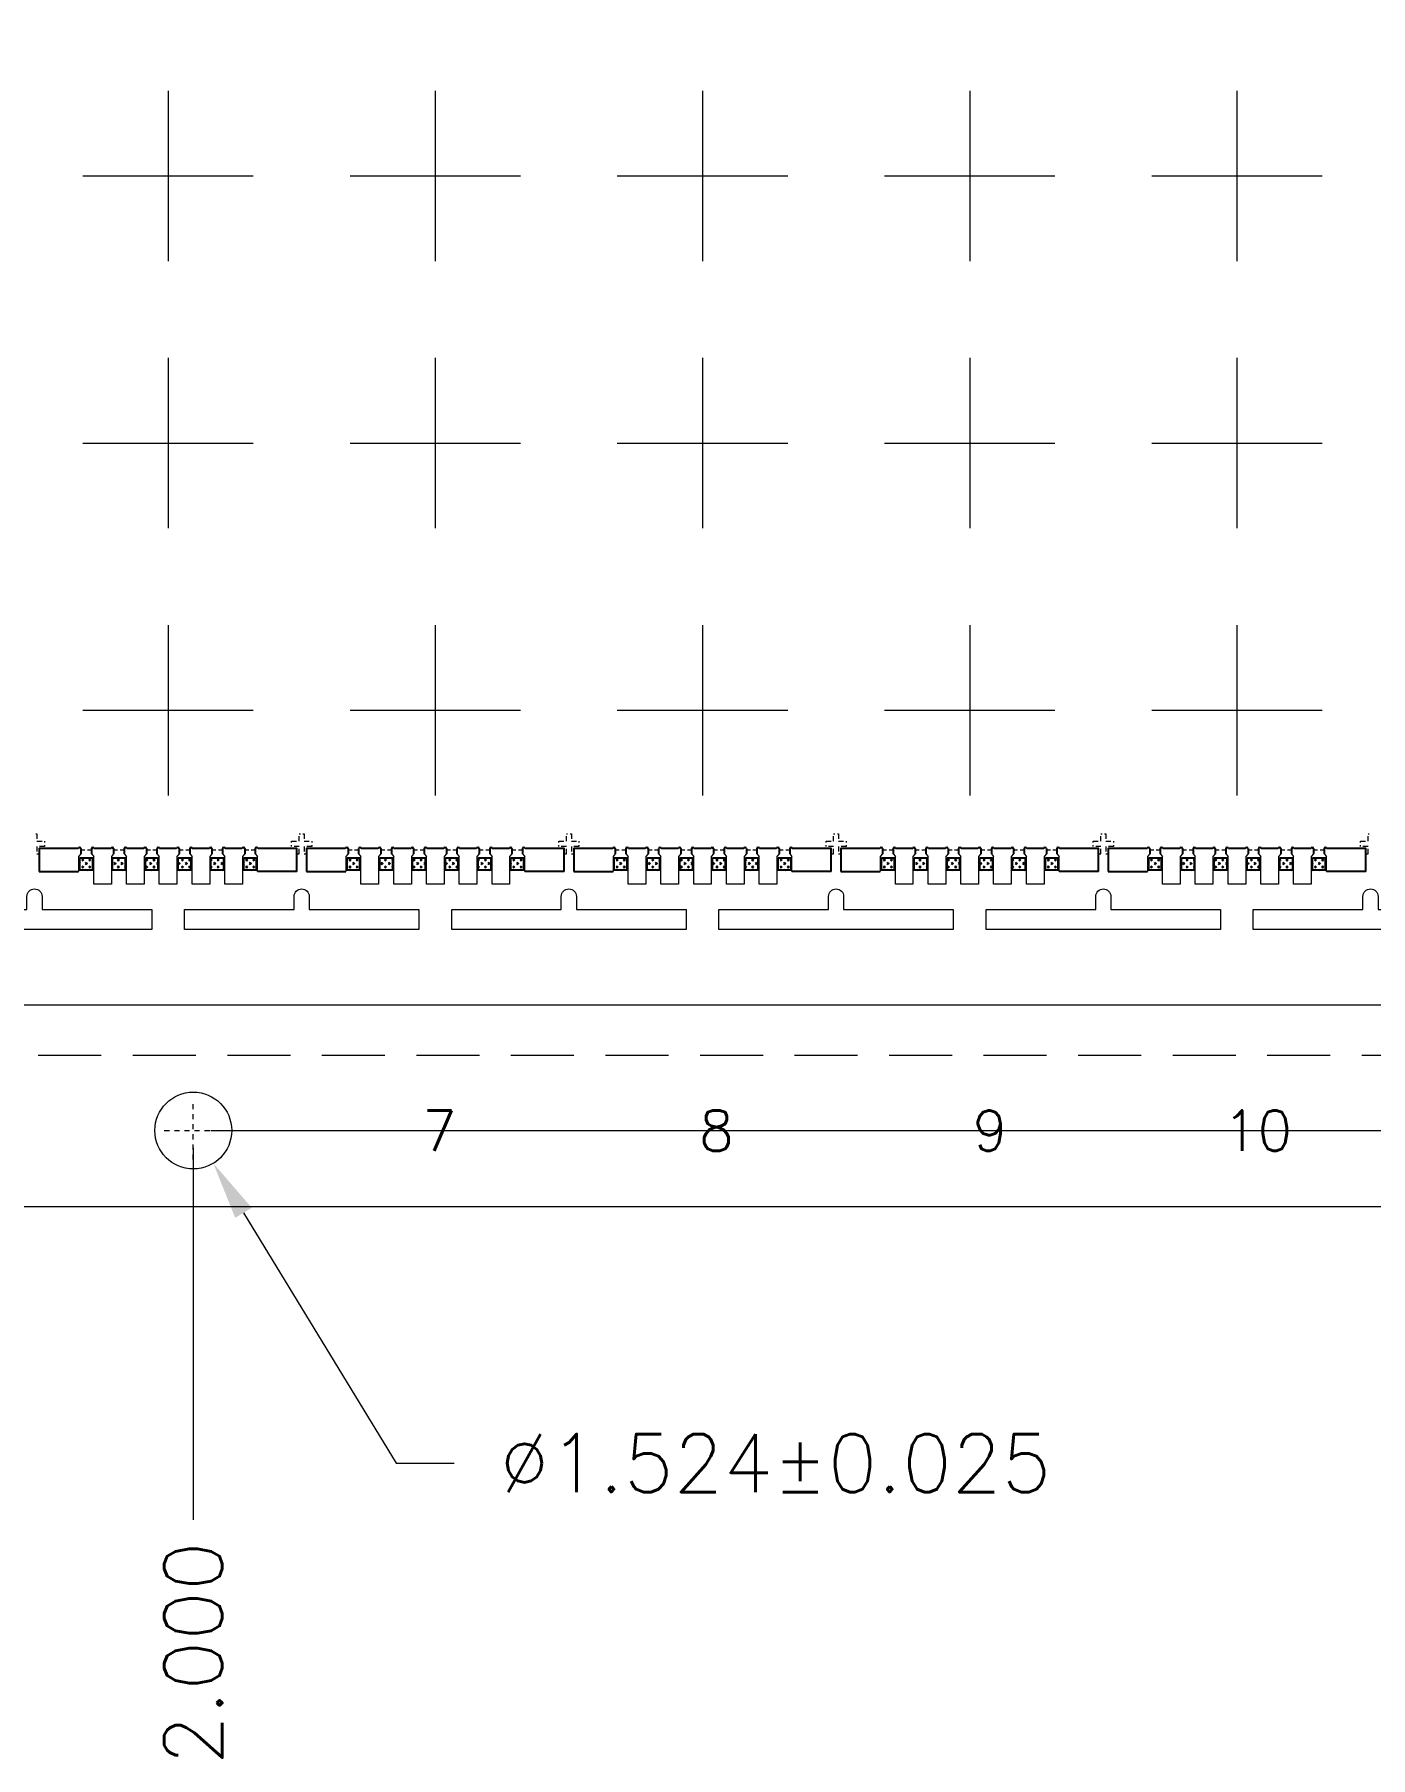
# Model space of a CAD drawing. Extents: x 2576 to 2702, y -218 to -63.
# Drawn here: x 2634.83 to 2661.33, y -163.28 to -129.09 of the extents above; entities that cross this region are included whole.
import ezdxf

# ---------------------------------------------------------------- set-up
doc = ezdxf.new("R2010")
doc.units = 0
doc.header["$LTSCALE"] = 5
doc.header["$MEASUREMENT"] = 0
for name, pattern in [('CENTER', [2, 1.25, -0.25, 0.25, -0.25]), ('HIDDEN', [0.375, 0.25, -0.125]), ('HIDDEN2', [4.7625, 3.175, -1.5875])]:
    doc.linetypes.add(name, pattern=pattern)
doc.layers.get('0').update_dxf_attribs({"linetype": 'CONTINUOUS'})
for name, color, linetype in [('1', 7, 'CONTINUOUS'), ('1D', 4, 'CONTINUOUS'), ('DIM', 4, 'CONTINUOUS'), ('PLATING', 3, 'CONTINUOUS'), ('中心线', 1, 'CENTER')]:
    doc.layers.add(name, color=color, linetype=linetype)
doc.styles.add('SIMPLEX', font='SIMPLEX')
doc.styles.get("Standard").update_dxf_attribs({"font": 'romans.shx', "bigfont": 'bigfont.shx'})

msp = doc.modelspace()

# ---------------------------------------------------------------- hatches: boundary and pattern name
at = {"layer": 'PLATING', "lineweight": -3}
h = msp.add_hatch(dxfattribs=at)
h.set_pattern_fill('CROSS', color=3, scale=0.1)
h.set_pattern_definition([(45, (145.12963, -97.89904), (-0.070710678, 0.070710678), [0.05, -0.05]), (135, (145.16498, -97.89904), (-0.070710678, -0.070710678), [0.05, -0.05])])
h.paths.add_polyline_path([(2637.029, -145.6745), (2637.029, -145.4245), (2637.279, -145.4245), (2637.279, -145.6745)])
h.paths.add_polyline_path([(2636.379, -145.6745), (2636.379, -145.4245), (2636.629, -145.4245), (2636.629, -145.6745)])
h.paths.add_polyline_path([(2638.329, -145.6745), (2638.329, -145.4245), (2638.579, -145.4245), (2638.579, -145.6745)])
h.paths.add_polyline_path([(2635.729, -145.6745), (2635.729, -145.4245), (2635.979, -145.4245), (2635.979, -145.6745)])
h.paths.add_polyline_path([(2638.979, -145.6745), (2638.979, -145.4245), (2639.229, -145.4245), (2639.229, -145.6745)])
h.paths.add_polyline_path([(2637.679, -145.6745), (2637.679, -145.4245), (2637.929, -145.4245), (2637.929, -145.6745)])
h = msp.add_hatch(dxfattribs=at)
h.set_pattern_fill('CROSS', color=3, scale=0.1)
h.set_pattern_definition([(45, (150.42963, -97.89904), (-0.070710678, 0.070710678), [0.05, -0.05]), (135, (150.46498, -97.89904), (-0.070710678, -0.070710678), [0.05, -0.05])])
h.paths.add_polyline_path([(2642.329, -145.6745), (2642.329, -145.4245), (2642.579, -145.4245), (2642.579, -145.6745)])
h.paths.add_polyline_path([(2641.679, -145.6745), (2641.679, -145.4245), (2641.929, -145.4245), (2641.929, -145.6745)])
h.paths.add_polyline_path([(2643.629, -145.6745), (2643.629, -145.4245), (2643.879, -145.4245), (2643.879, -145.6745)])
h.paths.add_polyline_path([(2641.029, -145.6745), (2641.029, -145.4245), (2641.279, -145.4245), (2641.279, -145.6745)])
h.paths.add_polyline_path([(2644.279, -145.6745), (2644.279, -145.4245), (2644.529, -145.4245), (2644.529, -145.6745)])
h.paths.add_polyline_path([(2642.979, -145.6745), (2642.979, -145.4245), (2643.229, -145.4245), (2643.229, -145.6745)])
h = msp.add_hatch(dxfattribs=at)
h.set_pattern_fill('CROSS', color=3, scale=0.1)
h.set_pattern_definition([(45, (155.72963, -97.89904), (-0.070710678, 0.070710678), [0.05, -0.05]), (135, (155.76498, -97.89904), (-0.070710678, -0.070710678), [0.05, -0.05])])
h.paths.add_polyline_path([(2647.629, -145.6745), (2647.629, -145.4245), (2647.879, -145.4245), (2647.879, -145.6745)])
h.paths.add_polyline_path([(2646.979, -145.6745), (2646.979, -145.4245), (2647.229, -145.4245), (2647.229, -145.6745)])
h.paths.add_polyline_path([(2648.929, -145.6745), (2648.929, -145.4245), (2649.179, -145.4245), (2649.179, -145.6745)])
h.paths.add_polyline_path([(2646.329, -145.6745), (2646.329, -145.4245), (2646.579, -145.4245), (2646.579, -145.6745)])
h.paths.add_polyline_path([(2649.579, -145.6745), (2649.579, -145.4245), (2649.829, -145.4245), (2649.829, -145.6745)])
h.paths.add_polyline_path([(2648.279, -145.6745), (2648.279, -145.4245), (2648.529, -145.4245), (2648.529, -145.6745)])
h = msp.add_hatch(dxfattribs=at)
h.set_pattern_fill('CROSS', color=3, scale=0.1)
h.set_pattern_definition([(45, (161.02963, -97.89904), (-0.070710678, 0.070710678), [0.05, -0.05]), (135, (161.06498, -97.89904), (-0.070710678, -0.070710678), [0.05, -0.05])])
h.paths.add_polyline_path([(2652.929, -145.6745), (2652.929, -145.4245), (2653.179, -145.4245), (2653.179, -145.6745)])
h.paths.add_polyline_path([(2652.279, -145.6745), (2652.279, -145.4245), (2652.529, -145.4245), (2652.529, -145.6745)])
h.paths.add_polyline_path([(2654.229, -145.6745), (2654.229, -145.4245), (2654.479, -145.4245), (2654.479, -145.6745)])
h.paths.add_polyline_path([(2651.629, -145.6745), (2651.629, -145.4245), (2651.879, -145.4245), (2651.879, -145.6745)])
h.paths.add_polyline_path([(2654.879, -145.6745), (2654.879, -145.4245), (2655.129, -145.4245), (2655.129, -145.6745)])
h.paths.add_polyline_path([(2653.579, -145.6745), (2653.579, -145.4245), (2653.829, -145.4245), (2653.829, -145.6745)])
h = msp.add_hatch(dxfattribs=at)
h.set_pattern_fill('CROSS', color=3, scale=0.1)
h.set_pattern_definition([(45, (166.32963, -97.89904), (-0.070710678, 0.070710678), [0.05, -0.05]), (135, (166.36498, -97.89904), (-0.070710678, -0.070710678), [0.05, -0.05])])
h.paths.add_polyline_path([(2658.229, -145.6745), (2658.229, -145.4245), (2658.479, -145.4245), (2658.479, -145.6745)])
h.paths.add_polyline_path([(2657.579, -145.6745), (2657.579, -145.4245), (2657.829, -145.4245), (2657.829, -145.6745)])
h.paths.add_polyline_path([(2659.529, -145.6745), (2659.529, -145.4245), (2659.779, -145.4245), (2659.779, -145.6745)])
h.paths.add_polyline_path([(2656.929, -145.6745), (2656.929, -145.4245), (2657.179, -145.4245), (2657.179, -145.6745)])
h.paths.add_polyline_path([(2660.179, -145.6745), (2660.179, -145.4245), (2660.429, -145.4245), (2660.429, -145.6745)])
h.paths.add_polyline_path([(2658.879, -145.6745), (2658.879, -145.4245), (2659.129, -145.4245), (2659.129, -145.6745)])

# ---------------------------------------------------------------- linework, layer by layer
for p, q in [((2635.749, -145.2445, -0.0325), (2635.749, -145.3495, -0.0325)), ((2635.959, -145.2445, -0.0325), (2635.959, -145.3495, -0.0325)), ((2636.399, -145.2445, -0.0325), (2636.399, -145.3495, -0.0325)), ((2636.609, -145.2445, -0.0325), (2636.609, -145.3495, -0.0325)), ((2637.049, -145.2445, -0.0325), (2637.049, -145.3495, -0.0325)), ((2637.259, -145.2445, -0.0325), (2637.259, -145.3495, -0.0325)), ((2637.699, -145.2445, -0.0325), (2637.699, -145.3495, -0.0325)), ((2637.909, -145.2445, -0.0325), (2637.909, -145.3495, -0.0325)), ((2638.349, -145.2445, -0.0325), (2638.349, -145.3495, -0.0325)), ((2638.559, -145.2445, -0.0325), (2638.559, -145.3495, -0.0325)), ((2638.999, -145.2445, -0.0325), (2638.999, -145.3495, -0.0325)), ((2639.209, -145.2445, -0.0325), (2639.209, -145.3495, -0.0325)), ((2641.049, -145.2445, -0.0325), (2641.049, -145.3495, -0.0325)), ((2641.259, -145.2445, -0.0325), (2641.259, -145.3495, -0.0325)), ((2641.699, -145.2445, -0.0325), (2641.699, -145.3495, -0.0325)), ((2641.909, -145.2445, -0.0325), (2641.909, -145.3495, -0.0325)), ((2642.349, -145.2445, -0.0325), (2642.349, -145.3495, -0.0325)), ((2642.559, -145.2445, -0.0325), (2642.559, -145.3495, -0.0325)), ((2642.999, -145.2445, -0.0325), (2642.999, -145.3495, -0.0325)), ((2643.209, -145.2445, -0.0325), (2643.209, -145.3495, -0.0325)), ((2643.649, -145.2445, -0.0325), (2643.649, -145.3495, -0.0325)), ((2643.859, -145.2445, -0.0325), (2643.859, -145.3495, -0.0325)), ((2644.299, -145.2445, -0.0325), (2644.299, -145.3495, -0.0325)), ((2644.509, -145.2445, -0.0325), (2644.509, -145.3495, -0.0325)), ((2646.349, -145.2445, -0.0325), (2646.349, -145.3495, -0.0325)), ((2646.559, -145.2445, -0.0325), (2646.559, -145.3495, -0.0325)), ((2646.999, -145.2445, -0.0325), (2646.999, -145.3495, -0.0325)), ((2647.209, -145.2445, -0.0325), (2647.209, -145.3495, -0.0325)), ((2647.649, -145.2445, -0.0325), (2647.649, -145.3495, -0.0325)), ((2647.859, -145.2445, -0.0325), (2647.859, -145.3495, -0.0325)), ((2648.299, -145.2445, -0.0325), (2648.299, -145.3495, -0.0325)), ((2648.509, -145.2445, -0.0325), (2648.509, -145.3495, -0.0325)), ((2648.949, -145.2445, -0.0325), (2648.949, -145.3495, -0.0325)), ((2649.159, -145.2445, -0.0325), (2649.159, -145.3495, -0.0325)), ((2649.599, -145.2445, -0.0325), (2649.599, -145.3495, -0.0325)), ((2649.809, -145.2445, -0.0325), (2649.809, -145.3495, -0.0325)), ((2651.649, -145.2445, -0.0325), (2651.649, -145.3495, -0.0325)), ((2651.859, -145.2445, -0.0325), (2651.859, -145.3495, -0.0325)), ((2652.299, -145.2445, -0.0325), (2652.299, -145.3495, -0.0325)), ((2652.509, -145.2445, -0.0325), (2652.509, -145.3495, -0.0325)), ((2652.949, -145.2445, -0.0325), (2652.949, -145.3495, -0.0325)), ((2653.159, -145.2445, -0.0325), (2653.159, -145.3495, -0.0325)), ((2653.599, -145.2445, -0.0325), (2653.599, -145.3495, -0.0325)), ((2653.809, -145.2445, -0.0325), (2653.809, -145.3495, -0.0325)), ((2654.249, -145.2445, -0.0325), (2654.249, -145.3495, -0.0325)), ((2654.459, -145.2445, -0.0325), (2654.459, -145.3495, -0.0325)), ((2654.899, -145.2445, -0.0325), (2654.899, -145.3495, -0.0325)), ((2655.109, -145.2445, -0.0325), (2655.109, -145.3495, -0.0325)), ((2656.949, -145.2445, -0.0325), (2656.949, -145.3495, -0.0325)), ((2657.159, -145.2445, -0.0325), (2657.159, -145.3495, -0.0325)), ((2657.599, -145.2445, -0.0325), (2657.599, -145.3495, -0.0325)), ((2657.809, -145.2445, -0.0325), (2657.809, -145.3495, -0.0325)), ((2658.249, -145.2445, -0.0325), (2658.249, -145.3495, -0.0325)), ((2658.459, -145.2445, -0.0325), (2658.459, -145.3495, -0.0325)), ((2658.899, -145.2445, -0.0325), (2658.899, -145.3495, -0.0325)), ((2659.109, -145.2445, -0.0325), (2659.109, -145.3495, -0.0325)), ((2659.549, -145.2445, -0.0325), (2659.549, -145.3495, -0.0325)), ((2659.759, -145.2445, -0.0325), (2659.759, -145.3495, -0.0325)), ((2660.199, -145.2445, -0.0325), (2660.199, -145.3495, -0.0325)), ((2660.409, -145.2445, -0.0325), (2660.409, -145.3495, -0.0325)), ((2634.924, -145.6995, -0.0325), (2635.704, -145.6995, -0.0325)), ((2640.034, -145.6995, -0.0325), (2639.254, -145.6995, -0.0325)), ((2640.224, -145.6995, -0.0325), (2641.004, -145.6995, -0.0325)), ((2645.334, -145.6995, -0.0325), (2644.554, -145.6995, -0.0325)), ((2645.524, -145.6995, -0.0325), (2646.304, -145.6995, -0.0325)), ((2650.634, -145.6995, -0.0325), (2649.854, -145.6995, -0.0325)), ((2650.824, -145.6995, -0.0325), (2651.604, -145.6995, -0.0325)), ((2655.934, -145.6995, -0.0325), (2655.154, -145.6995, -0.0325)), ((2656.124, -145.6995, -0.0325), (2656.904, -145.6995, -0.0325)), ((2661.234, -145.6995, -0.0325), (2660.454, -145.6995, -0.0325))]:
    msp.add_line(p, q)
at = {"lineweight": 0, "elevation": -0.0325}
msp.add_lwpolyline([(2677.229, -152.3495), (2601.729, -152.3495), (2600.729, -151.3495), (2600.729, -140.8495), (2601.329, -140.8495, 0.4142136), (2601.729, -140.4495), (2601.729, -121.2495, 0.4142136), (2601.329, -120.8495), (2600.729, -120.8495), (2600.729, -105.8495), (2601.329, -105.8495, 0.4142136), (2601.729, -105.4495), (2601.729, -86.2495, 0.4142136), (2601.329, -85.8495), (2600.729, -85.8495), (2600.729, -75.3495), (2601.729, -74.3495), (2677.229, -74.3495)], format="xyb", dxfattribs=at)
at = {"color": 1, "lineweight": 0, "elevation": -0.0325}
msp.add_lwpolyline([(2677.229, -148.3495), (2605.229, -148.3495), (2605.229, -78.3495), (2677.229, -78.3495)], dxfattribs=at)
at = {"elevation": -0.0325}
for points in [[(2635.699, -145.2445), (2634.924, -145.2445), (2634.924, -145.6995)], [(2636.349, -145.2445), (2636.009, -145.2445)], [(2636.999, -145.2445), (2636.659, -145.2445)], [(2637.649, -145.2445), (2637.309, -145.2445)], [(2638.299, -145.2445), (2637.959, -145.2445)], [(2638.949, -145.2445), (2638.609, -145.2445)], [(2640.034, -145.6995), (2640.034, -145.2445), (2639.259, -145.2445)], [(2640.999, -145.2445), (2640.224, -145.2445), (2640.224, -145.6995)], [(2641.649, -145.2445), (2641.309, -145.2445)], [(2642.299, -145.2445), (2641.959, -145.2445)], [(2642.949, -145.2445), (2642.609, -145.2445)], [(2643.599, -145.2445), (2643.259, -145.2445)], [(2644.249, -145.2445), (2643.909, -145.2445)], [(2645.334, -145.6995), (2645.334, -145.2445), (2644.559, -145.2445)], [(2646.299, -145.2445), (2645.524, -145.2445), (2645.524, -145.6995)], [(2646.949, -145.2445), (2646.609, -145.2445)], [(2647.599, -145.2445), (2647.259, -145.2445)], [(2648.249, -145.2445), (2647.909, -145.2445)], [(2648.899, -145.2445), (2648.559, -145.2445)], [(2649.549, -145.2445), (2649.209, -145.2445)], [(2650.634, -145.6995), (2650.634, -145.2445), (2649.859, -145.2445)], [(2651.599, -145.2445), (2650.824, -145.2445), (2650.824, -145.6995)], [(2652.249, -145.2445), (2651.909, -145.2445)], [(2652.899, -145.2445), (2652.559, -145.2445)], [(2653.549, -145.2445), (2653.209, -145.2445)], [(2654.199, -145.2445), (2653.859, -145.2445)], [(2654.849, -145.2445), (2654.509, -145.2445)], [(2655.934, -145.6995), (2655.934, -145.2445), (2655.159, -145.2445)], [(2656.899, -145.2445), (2656.124, -145.2445), (2656.124, -145.6995)], [(2657.549, -145.2445), (2657.209, -145.2445)], [(2658.199, -145.2445), (2657.859, -145.2445)], [(2658.849, -145.2445), (2658.509, -145.2445)], [(2659.499, -145.2445), (2659.159, -145.2445)], [(2660.149, -145.2445), (2659.809, -145.2445)], [(2661.234, -145.6995), (2661.234, -145.2445), (2660.459, -145.2445)]]:
    msp.add_lwpolyline(points, dxfattribs=at)
at = {"lineweight": 0, "elevation": -0.0325}
for points in [[(2634.679, -146.1945, -1), (2634.979, -146.1945), (2634.979, -146.4495), (2637.154, -146.4495), (2637.154, -146.8495), (2632.504, -146.8495), (2632.504, -146.4495), (2634.679, -146.4495)], [(2639.979, -146.1945, -1), (2640.279, -146.1945), (2640.279, -146.4495), (2642.454, -146.4495), (2642.454, -146.8495), (2637.804, -146.8495), (2637.804, -146.4495), (2639.979, -146.4495)], [(2645.279, -146.1945, -1), (2645.579, -146.1945), (2645.579, -146.4495), (2647.754, -146.4495), (2647.754, -146.8495), (2643.104, -146.8495), (2643.104, -146.4495), (2645.279, -146.4495)], [(2650.579, -146.1945, -1), (2650.879, -146.1945), (2650.879, -146.4495), (2653.054, -146.4495), (2653.054, -146.8495), (2648.404, -146.8495), (2648.404, -146.4495), (2650.579, -146.4495)], [(2655.879, -146.1945, -1), (2656.179, -146.1945), (2656.179, -146.4495), (2658.354, -146.4495), (2658.354, -146.8495), (2653.704, -146.8495), (2653.704, -146.4495), (2655.879, -146.4495)], [(2661.179, -146.1945, -1), (2661.479, -146.1945), (2661.479, -146.4495), (2663.654, -146.4495), (2663.654, -146.8495), (2659.004, -146.8495), (2659.004, -146.4495), (2661.179, -146.4495)]]:
    msp.add_lwpolyline(points, format="xyb", close=True, dxfattribs=at)
at = {"lineweight": 0}
msp.add_circle((2637.979, -150.8375, -0.0325), 0.762, dxfattribs=at)
for centre in [(2635.724, -145.2445, -0.0325), (2635.984, -145.2445, -0.0325), (2636.374, -145.2445, -0.0325), (2636.634, -145.2445, -0.0325), (2637.024, -145.2445, -0.0325), (2637.284, -145.2445, -0.0325), (2637.674, -145.2445, -0.0325), (2637.934, -145.2445, -0.0325), (2638.324, -145.2445, -0.0325), (2638.584, -145.2445, -0.0325), (2638.974, -145.2445, -0.0325), (2639.234, -145.2445, -0.0325), (2641.024, -145.2445, -0.0325), (2641.284, -145.2445, -0.0325), (2641.674, -145.2445, -0.0325), (2641.934, -145.2445, -0.0325), (2642.324, -145.2445, -0.0325), (2642.584, -145.2445, -0.0325), (2642.974, -145.2445, -0.0325), (2643.234, -145.2445, -0.0325), (2643.624, -145.2445, -0.0325), (2643.884, -145.2445, -0.0325), (2644.274, -145.2445, -0.0325), (2644.534, -145.2445, -0.0325), (2646.324, -145.2445, -0.0325), (2646.584, -145.2445, -0.0325), (2646.974, -145.2445, -0.0325), (2647.234, -145.2445, -0.0325), (2647.624, -145.2445, -0.0325), (2647.884, -145.2445, -0.0325), (2648.274, -145.2445, -0.0325), (2648.534, -145.2445, -0.0325), (2648.924, -145.2445, -0.0325), (2649.184, -145.2445, -0.0325), (2649.574, -145.2445, -0.0325), (2649.834, -145.2445, -0.0325), (2651.624, -145.2445, -0.0325), (2651.884, -145.2445, -0.0325), (2652.274, -145.2445, -0.0325), (2652.534, -145.2445, -0.0325), (2652.924, -145.2445, -0.0325), (2653.184, -145.2445, -0.0325), (2653.574, -145.2445, -0.0325), (2653.834, -145.2445, -0.0325), (2654.224, -145.2445, -0.0325), (2654.484, -145.2445, -0.0325), (2654.874, -145.2445, -0.0325), (2655.134, -145.2445, -0.0325), (2656.924, -145.2445, -0.0325), (2657.184, -145.2445, -0.0325), (2657.574, -145.2445, -0.0325), (2657.834, -145.2445, -0.0325), (2658.224, -145.2445, -0.0325), (2658.484, -145.2445, -0.0325), (2658.874, -145.2445, -0.0325), (2659.134, -145.2445, -0.0325), (2659.524, -145.2445, -0.0325), (2659.784, -145.2445, -0.0325), (2660.174, -145.2445, -0.0325), (2660.434, -145.2445, -0.0325)]:
    msp.add_arc(centre, 0.025, 0, 180)
at = {"layer": '1', "color": 0, "lineweight": 0}
for p, q in [((2635.749, -145.3495, -0.0325), (2635.704, -145.3995, -0.0325)), ((2635.704, -145.3995, -0.0325), (2635.704, -145.6995, -0.0325)), ((2635.959, -145.3495, -0.0325), (2636.004, -145.3995, -0.0325)), ((2636.004, -145.9495, -0.0325), (2636.004, -145.3995, -0.0325)), ((2636.399, -145.3495, -0.0325), (2636.354, -145.3995, -0.0325)), ((2636.354, -145.3995, -0.0325), (2636.354, -145.9495, -0.0325)), ((2636.609, -145.3495, -0.0325), (2636.654, -145.3995, -0.0325)), ((2636.654, -145.9495, -0.0325), (2636.654, -145.3995, -0.0325)), ((2637.049, -145.3495, -0.0325), (2637.004, -145.3995, -0.0325)), ((2637.004, -145.3995, -0.0325), (2637.004, -145.9495, -0.0325)), ((2637.259, -145.3495, -0.0325), (2637.304, -145.3995, -0.0325)), ((2637.304, -145.9495, -0.0325), (2637.304, -145.3995, -0.0325)), ((2637.699, -145.3495, -0.0325), (2637.654, -145.3995, -0.0325)), ((2637.654, -145.3995, -0.0325), (2637.654, -145.9495, -0.0325)), ((2637.909, -145.3495, -0.0325), (2637.954, -145.3995, -0.0325)), ((2637.954, -145.9495, -0.0325), (2637.954, -145.3995, -0.0325)), ((2638.349, -145.3495, -0.0325), (2638.304, -145.3995, -0.0325)), ((2638.304, -145.3995, -0.0325), (2638.304, -145.9495, -0.0325)), ((2638.559, -145.3495, -0.0325), (2638.604, -145.3995, -0.0325)), ((2638.604, -145.9495, -0.0325), (2638.604, -145.3995, -0.0325)), ((2638.999, -145.3495, -0.0325), (2638.954, -145.3995, -0.0325)), ((2638.954, -145.3995, -0.0325), (2638.954, -145.9495, -0.0325)), ((2639.209, -145.3495, -0.0325), (2639.254, -145.3995, -0.0325)), ((2639.254, -145.6995, -0.0325), (2639.254, -145.3995, -0.0325)), ((2641.049, -145.3495, -0.0325), (2641.004, -145.3995, -0.0325)), ((2641.004, -145.3995, -0.0325), (2641.004, -145.6995, -0.0325)), ((2641.259, -145.3495, -0.0325), (2641.304, -145.3995, -0.0325)), ((2641.304, -145.9495, -0.0325), (2641.304, -145.3995, -0.0325)), ((2641.699, -145.3495, -0.0325), (2641.654, -145.3995, -0.0325)), ((2641.654, -145.3995, -0.0325), (2641.654, -145.9495, -0.0325)), ((2641.909, -145.3495, -0.0325), (2641.954, -145.3995, -0.0325)), ((2641.954, -145.9495, -0.0325), (2641.954, -145.3995, -0.0325)), ((2642.349, -145.3495, -0.0325), (2642.304, -145.3995, -0.0325)), ((2642.304, -145.3995, -0.0325), (2642.304, -145.9495, -0.0325)), ((2642.559, -145.3495, -0.0325), (2642.604, -145.3995, -0.0325)), ((2642.604, -145.9495, -0.0325), (2642.604, -145.3995, -0.0325)), ((2642.999, -145.3495, -0.0325), (2642.954, -145.3995, -0.0325)), ((2642.954, -145.3995, -0.0325), (2642.954, -145.9495, -0.0325)), ((2643.209, -145.3495, -0.0325), (2643.254, -145.3995, -0.0325)), ((2643.254, -145.9495, -0.0325), (2643.254, -145.3995, -0.0325)), ((2643.649, -145.3495, -0.0325), (2643.604, -145.3995, -0.0325)), ((2643.604, -145.3995, -0.0325), (2643.604, -145.9495, -0.0325)), ((2643.859, -145.3495, -0.0325), (2643.904, -145.3995, -0.0325)), ((2643.904, -145.9495, -0.0325), (2643.904, -145.3995, -0.0325)), ((2644.299, -145.3495, -0.0325), (2644.254, -145.3995, -0.0325)), ((2644.254, -145.3995, -0.0325), (2644.254, -145.9495, -0.0325)), ((2644.509, -145.3495, -0.0325), (2644.554, -145.3995, -0.0325)), ((2644.554, -145.6995, -0.0325), (2644.554, -145.3995, -0.0325)), ((2646.349, -145.3495, -0.0325), (2646.304, -145.3995, -0.0325)), ((2646.304, -145.3995, -0.0325), (2646.304, -145.6995, -0.0325)), ((2646.559, -145.3495, -0.0325), (2646.604, -145.3995, -0.0325)), ((2646.604, -145.9495, -0.0325), (2646.604, -145.3995, -0.0325)), ((2646.999, -145.3495, -0.0325), (2646.954, -145.3995, -0.0325)), ((2646.954, -145.3995, -0.0325), (2646.954, -145.9495, -0.0325)), ((2647.209, -145.3495, -0.0325), (2647.254, -145.3995, -0.0325)), ((2647.254, -145.9495, -0.0325), (2647.254, -145.3995, -0.0325)), ((2647.649, -145.3495, -0.0325), (2647.604, -145.3995, -0.0325)), ((2647.604, -145.3995, -0.0325), (2647.604, -145.9495, -0.0325)), ((2647.859, -145.3495, -0.0325), (2647.904, -145.3995, -0.0325)), ((2647.904, -145.9495, -0.0325), (2647.904, -145.3995, -0.0325)), ((2648.299, -145.3495, -0.0325), (2648.254, -145.3995, -0.0325)), ((2648.254, -145.3995, -0.0325), (2648.254, -145.9495, -0.0325)), ((2648.509, -145.3495, -0.0325), (2648.554, -145.3995, -0.0325)), ((2648.554, -145.9495, -0.0325), (2648.554, -145.3995, -0.0325)), ((2648.949, -145.3495, -0.0325), (2648.904, -145.3995, -0.0325)), ((2648.904, -145.3995, -0.0325), (2648.904, -145.9495, -0.0325)), ((2649.159, -145.3495, -0.0325), (2649.204, -145.3995, -0.0325)), ((2649.204, -145.9495, -0.0325), (2649.204, -145.3995, -0.0325)), ((2649.599, -145.3495, -0.0325), (2649.554, -145.3995, -0.0325)), ((2649.554, -145.3995, -0.0325), (2649.554, -145.9495, -0.0325)), ((2649.809, -145.3495, -0.0325), (2649.854, -145.3995, -0.0325)), ((2649.854, -145.6995, -0.0325), (2649.854, -145.3995, -0.0325)), ((2651.649, -145.3495, -0.0325), (2651.604, -145.3995, -0.0325)), ((2651.604, -145.3995, -0.0325), (2651.604, -145.6995, -0.0325)), ((2651.859, -145.3495, -0.0325), (2651.904, -145.3995, -0.0325)), ((2651.904, -145.9495, -0.0325), (2651.904, -145.3995, -0.0325)), ((2652.299, -145.3495, -0.0325), (2652.254, -145.3995, -0.0325)), ((2652.254, -145.3995, -0.0325), (2652.254, -145.9495, -0.0325)), ((2652.509, -145.3495, -0.0325), (2652.554, -145.3995, -0.0325)), ((2652.554, -145.9495, -0.0325), (2652.554, -145.3995, -0.0325)), ((2652.949, -145.3495, -0.0325), (2652.904, -145.3995, -0.0325)), ((2652.904, -145.3995, -0.0325), (2652.904, -145.9495, -0.0325)), ((2653.159, -145.3495, -0.0325), (2653.204, -145.3995, -0.0325)), ((2653.204, -145.9495, -0.0325), (2653.204, -145.3995, -0.0325)), ((2653.599, -145.3495, -0.0325), (2653.554, -145.3995, -0.0325)), ((2653.554, -145.3995, -0.0325), (2653.554, -145.9495, -0.0325)), ((2653.809, -145.3495, -0.0325), (2653.854, -145.3995, -0.0325)), ((2653.854, -145.9495, -0.0325), (2653.854, -145.3995, -0.0325)), ((2654.249, -145.3495, -0.0325), (2654.204, -145.3995, -0.0325)), ((2654.204, -145.3995, -0.0325), (2654.204, -145.9495, -0.0325)), ((2654.459, -145.3495, -0.0325), (2654.504, -145.3995, -0.0325)), ((2654.504, -145.9495, -0.0325), (2654.504, -145.3995, -0.0325)), ((2654.899, -145.3495, -0.0325), (2654.854, -145.3995, -0.0325)), ((2654.854, -145.3995, -0.0325), (2654.854, -145.9495, -0.0325)), ((2655.109, -145.3495, -0.0325), (2655.154, -145.3995, -0.0325)), ((2655.154, -145.6995, -0.0325), (2655.154, -145.3995, -0.0325)), ((2656.949, -145.3495, -0.0325), (2656.904, -145.3995, -0.0325)), ((2656.904, -145.3995, -0.0325), (2656.904, -145.6995, -0.0325)), ((2657.159, -145.3495, -0.0325), (2657.204, -145.3995, -0.0325)), ((2657.204, -145.9495, -0.0325), (2657.204, -145.3995, -0.0325)), ((2657.599, -145.3495, -0.0325), (2657.554, -145.3995, -0.0325)), ((2657.554, -145.3995, -0.0325), (2657.554, -145.9495, -0.0325)), ((2657.809, -145.3495, -0.0325), (2657.854, -145.3995, -0.0325)), ((2657.854, -145.9495, -0.0325), (2657.854, -145.3995, -0.0325)), ((2658.249, -145.3495, -0.0325), (2658.204, -145.3995, -0.0325)), ((2658.204, -145.3995, -0.0325), (2658.204, -145.9495, -0.0325)), ((2658.459, -145.3495, -0.0325), (2658.504, -145.3995, -0.0325)), ((2658.504, -145.9495, -0.0325), (2658.504, -145.3995, -0.0325)), ((2658.899, -145.3495, -0.0325), (2658.854, -145.3995, -0.0325)), ((2658.854, -145.3995, -0.0325), (2658.854, -145.9495, -0.0325)), ((2659.109, -145.3495, -0.0325), (2659.154, -145.3995, -0.0325)), ((2659.154, -145.9495, -0.0325), (2659.154, -145.3995, -0.0325)), ((2659.549, -145.3495, -0.0325), (2659.504, -145.3995, -0.0325)), ((2659.504, -145.3995, -0.0325), (2659.504, -145.9495, -0.0325)), ((2659.759, -145.3495, -0.0325), (2659.804, -145.3995, -0.0325)), ((2659.804, -145.9495, -0.0325), (2659.804, -145.3995, -0.0325)), ((2660.199, -145.3495, -0.0325), (2660.154, -145.3995, -0.0325)), ((2660.154, -145.3995, -0.0325), (2660.154, -145.9495, -0.0325)), ((2660.409, -145.3495, -0.0325), (2660.454, -145.3995, -0.0325)), ((2660.454, -145.6995, -0.0325), (2660.454, -145.3995, -0.0325)), ((2636.354, -145.9495, -0.0325), (2636.004, -145.9495, -0.0325)), ((2637.004, -145.9495, -0.0325), (2636.654, -145.9495, -0.0325)), ((2637.654, -145.9495, -0.0325), (2637.304, -145.9495, -0.0325)), ((2638.304, -145.9495, -0.0325), (2637.954, -145.9495, -0.0325)), ((2638.954, -145.9495, -0.0325), (2638.604, -145.9495, -0.0325)), ((2641.654, -145.9495, -0.0325), (2641.304, -145.9495, -0.0325)), ((2642.304, -145.9495, -0.0325), (2641.954, -145.9495, -0.0325)), ((2642.954, -145.9495, -0.0325), (2642.604, -145.9495, -0.0325)), ((2643.604, -145.9495, -0.0325), (2643.254, -145.9495, -0.0325)), ((2644.254, -145.9495, -0.0325), (2643.904, -145.9495, -0.0325)), ((2646.954, -145.9495, -0.0325), (2646.604, -145.9495, -0.0325)), ((2647.604, -145.9495, -0.0325), (2647.254, -145.9495, -0.0325)), ((2648.254, -145.9495, -0.0325), (2647.904, -145.9495, -0.0325)), ((2648.904, -145.9495, -0.0325), (2648.554, -145.9495, -0.0325)), ((2649.554, -145.9495, -0.0325), (2649.204, -145.9495, -0.0325)), ((2652.254, -145.9495, -0.0325), (2651.904, -145.9495, -0.0325)), ((2652.904, -145.9495, -0.0325), (2652.554, -145.9495, -0.0325)), ((2653.554, -145.9495, -0.0325), (2653.204, -145.9495, -0.0325)), ((2654.204, -145.9495, -0.0325), (2653.854, -145.9495, -0.0325)), ((2654.854, -145.9495, -0.0325), (2654.504, -145.9495, -0.0325)), ((2657.554, -145.9495, -0.0325), (2657.204, -145.9495, -0.0325)), ((2658.204, -145.9495, -0.0325), (2657.854, -145.9495, -0.0325)), ((2658.854, -145.9495, -0.0325), (2658.504, -145.9495, -0.0325)), ((2659.504, -145.9495, -0.0325), (2659.154, -145.9495, -0.0325)), ((2660.154, -145.9495, -0.0325), (2659.804, -145.9495, -0.0325))]:
    msp.add_line(p, q, dxfattribs=at)
at = {"layer": '1D', "color": 4, "linetype": 'HIDDEN', "lineweight": 0}
msp.add_line((2681.155, -149.3495, -0.0325), (2600.729, -149.3495, -0.0325), dxfattribs=at)
at = {"layer": '1D', "color": 4, "linetype": 'HIDDEN', "lineweight": 0, "ltscale": 0.05}
for p, q in [((2637.979, -151.4125, -0.0325), (2637.979, -150.2625, -0.0325)), ((2637.404, -150.8375, -0.0325), (2638.554, -150.8375, -0.0325))]:
    msp.add_line(p, q, dxfattribs=at)
at = {"layer": '1D', "color": 4, "linetype": 'HIDDEN', "lineweight": 0, "ltscale": 0.05, "elevation": -0.0325}
for points in [[(2634.854, -144.9495), (2634.879, -144.9495), (2634.879, -145.0995), (2635.029, -145.0995), (2635.029, -145.1245)], [(2635.029, -145.1745), (2635.029, -145.1995), (2634.879, -145.1995), (2634.879, -145.3495), (2634.924, -145.3495)], [(2639.929, -145.1245), (2639.929, -145.0995), (2640.079, -145.0995), (2640.079, -144.9495), (2640.104, -144.9495)], [(2640.034, -145.3495), (2640.079, -145.3495), (2640.079, -145.1995), (2639.929, -145.1995), (2639.929, -145.1745)], [(2640.154, -144.9495), (2640.179, -144.9495), (2640.179, -145.0995), (2640.329, -145.0995), (2640.329, -145.1245)], [(2640.329, -145.1745), (2640.329, -145.1995), (2640.179, -145.1995), (2640.179, -145.3495), (2640.224, -145.3495)], [(2645.229, -145.1245), (2645.229, -145.0995), (2645.379, -145.0995), (2645.379, -144.9495), (2645.404, -144.9495)], [(2645.334, -145.3495), (2645.379, -145.3495), (2645.379, -145.1995), (2645.229, -145.1995), (2645.229, -145.1745)], [(2645.454, -144.9495), (2645.479, -144.9495), (2645.479, -145.0995), (2645.629, -145.0995), (2645.629, -145.1245)], [(2645.629, -145.1745), (2645.629, -145.1995), (2645.479, -145.1995), (2645.479, -145.3495), (2645.524, -145.3495)], [(2650.529, -145.1245), (2650.529, -145.0995), (2650.679, -145.0995), (2650.679, -144.9495), (2650.704, -144.9495)], [(2650.634, -145.3495), (2650.679, -145.3495), (2650.679, -145.1995), (2650.529, -145.1995), (2650.529, -145.1745)], [(2650.754, -144.9495), (2650.779, -144.9495), (2650.779, -145.0995), (2650.929, -145.0995), (2650.929, -145.1245)], [(2650.929, -145.1745), (2650.929, -145.1995), (2650.779, -145.1995), (2650.779, -145.3495), (2650.824, -145.3495)], [(2655.829, -145.1245), (2655.829, -145.0995), (2655.979, -145.0995), (2655.979, -144.9495), (2656.004, -144.9495)], [(2655.934, -145.3495), (2655.979, -145.3495), (2655.979, -145.1995), (2655.829, -145.1995), (2655.829, -145.1745)], [(2656.054, -144.9495), (2656.079, -144.9495), (2656.079, -145.0995), (2656.229, -145.0995), (2656.229, -145.1245)], [(2656.229, -145.1745), (2656.229, -145.1995), (2656.079, -145.1995), (2656.079, -145.3495), (2656.124, -145.3495)], [(2661.129, -145.1245), (2661.129, -145.0995), (2661.279, -145.0995), (2661.279, -144.9495), (2661.304, -144.9495)], [(2661.234, -145.3495), (2661.279, -145.3495), (2661.279, -145.1995), (2661.129, -145.1995), (2661.129, -145.1745)]]:
    msp.add_lwpolyline(points, dxfattribs=at)
at = {"layer": '1D', "linetype": 'HIDDEN2', "lineweight": 13, "ltscale": 0.005, "elevation": -0.0325}
for points in [[(2635.749, -145.2695), (2635.829, -145.2695)], [(2635.879, -145.2695), (2635.959, -145.2695)], [(2636.399, -145.2695), (2636.479, -145.2695)], [(2636.529, -145.2695), (2636.609, -145.2695)], [(2637.049, -145.2695), (2637.129, -145.2695)], [(2637.179, -145.2695), (2637.259, -145.2695)], [(2637.699, -145.2695), (2637.779, -145.2695)], [(2637.829, -145.2695), (2637.909, -145.2695)], [(2638.349, -145.2695), (2638.429, -145.2695)], [(2638.479, -145.2695), (2638.559, -145.2695)], [(2638.999, -145.2695), (2639.079, -145.2695)], [(2639.129, -145.2695), (2639.209, -145.2695)], [(2641.049, -145.2695), (2641.129, -145.2695)], [(2641.179, -145.2695), (2641.259, -145.2695)], [(2641.699, -145.2695), (2641.779, -145.2695)], [(2641.829, -145.2695), (2641.909, -145.2695)], [(2642.349, -145.2695), (2642.429, -145.2695)], [(2642.479, -145.2695), (2642.559, -145.2695)], [(2642.999, -145.2695), (2643.079, -145.2695)], [(2643.129, -145.2695), (2643.209, -145.2695)], [(2643.649, -145.2695), (2643.729, -145.2695)], [(2643.779, -145.2695), (2643.859, -145.2695)], [(2644.299, -145.2695), (2644.379, -145.2695)], [(2644.429, -145.2695), (2644.509, -145.2695)], [(2646.349, -145.2695), (2646.429, -145.2695)], [(2646.479, -145.2695), (2646.559, -145.2695)], [(2646.999, -145.2695), (2647.079, -145.2695)], [(2647.129, -145.2695), (2647.209, -145.2695)], [(2647.649, -145.2695), (2647.729, -145.2695)], [(2647.779, -145.2695), (2647.859, -145.2695)], [(2648.299, -145.2695), (2648.379, -145.2695)], [(2648.429, -145.2695), (2648.509, -145.2695)], [(2648.949, -145.2695), (2649.029, -145.2695)], [(2649.079, -145.2695), (2649.159, -145.2695)], [(2649.599, -145.2695), (2649.679, -145.2695)], [(2649.729, -145.2695), (2649.809, -145.2695)], [(2651.649, -145.2695), (2651.729, -145.2695)], [(2651.779, -145.2695), (2651.859, -145.2695)], [(2652.299, -145.2695), (2652.379, -145.2695)], [(2652.429, -145.2695), (2652.509, -145.2695)], [(2652.949, -145.2695), (2653.029, -145.2695)], [(2653.079, -145.2695), (2653.159, -145.2695)], [(2653.599, -145.2695), (2653.679, -145.2695)], [(2653.729, -145.2695), (2653.809, -145.2695)], [(2654.249, -145.2695), (2654.329, -145.2695)], [(2654.379, -145.2695), (2654.459, -145.2695)], [(2654.899, -145.2695), (2654.979, -145.2695)], [(2655.029, -145.2695), (2655.109, -145.2695)], [(2656.949, -145.2695), (2657.029, -145.2695)], [(2657.079, -145.2695), (2657.159, -145.2695)], [(2657.599, -145.2695), (2657.679, -145.2695)], [(2657.729, -145.2695), (2657.809, -145.2695)], [(2658.249, -145.2695), (2658.329, -145.2695)], [(2658.379, -145.2695), (2658.459, -145.2695)], [(2658.899, -145.2695), (2658.979, -145.2695)], [(2659.029, -145.2695), (2659.109, -145.2695)], [(2659.549, -145.2695), (2659.629, -145.2695)], [(2659.679, -145.2695), (2659.759, -145.2695)], [(2660.199, -145.2695), (2660.279, -145.2695)], [(2660.329, -145.2695), (2660.409, -145.2695)]]:
    msp.add_lwpolyline(points, dxfattribs=at)
at = {"layer": 'DIM', "lineweight": 0}
for p, q in [((2638.324, -150.8375, -0.0325), (2682.3266, -150.8375, -0.0325)), ((2637.979, -151.1825, -0.0325), (2637.979, -158.5626, -0.0325)), ((2638.9745, -152.4699, -0.0325), (2642.0026, -157.4354, -0.0325)), ((2642.0026, -157.4354, -0.0325), (2643.1526, -157.4354, -0.0325))]:
    msp.add_line(p, q, dxfattribs=at)
msp.add_solid([(2639.1382, -152.3701, -0.0325), (2638.8109, -152.5697, -0.0325), (2638.3758, -151.488, -0.0325)], dxfattribs=at)
at = {"layer": 'PLATING', "color": 3, "lineweight": -3, "elevation": -0.0325}
for points in [[(2635.729, -145.4245), (2635.979, -145.4245), (2635.979, -145.6745), (2635.729, -145.6745)], [(2636.379, -145.4245), (2636.629, -145.4245), (2636.629, -145.6745), (2636.379, -145.6745)], [(2637.029, -145.4245), (2637.279, -145.4245), (2637.279, -145.6745), (2637.029, -145.6745)], [(2637.679, -145.4245), (2637.929, -145.4245), (2637.929, -145.6745), (2637.679, -145.6745)], [(2638.329, -145.4245), (2638.579, -145.4245), (2638.579, -145.6745), (2638.329, -145.6745)], [(2638.979, -145.4245), (2639.229, -145.4245), (2639.229, -145.6745), (2638.979, -145.6745)], [(2641.029, -145.4245), (2641.279, -145.4245), (2641.279, -145.6745), (2641.029, -145.6745)], [(2641.679, -145.4245), (2641.929, -145.4245), (2641.929, -145.6745), (2641.679, -145.6745)], [(2642.329, -145.4245), (2642.579, -145.4245), (2642.579, -145.6745), (2642.329, -145.6745)], [(2642.979, -145.4245), (2643.229, -145.4245), (2643.229, -145.6745), (2642.979, -145.6745)], [(2643.629, -145.4245), (2643.879, -145.4245), (2643.879, -145.6745), (2643.629, -145.6745)], [(2644.279, -145.4245), (2644.529, -145.4245), (2644.529, -145.6745), (2644.279, -145.6745)], [(2646.329, -145.4245), (2646.579, -145.4245), (2646.579, -145.6745), (2646.329, -145.6745)], [(2646.979, -145.4245), (2647.229, -145.4245), (2647.229, -145.6745), (2646.979, -145.6745)], [(2647.629, -145.4245), (2647.879, -145.4245), (2647.879, -145.6745), (2647.629, -145.6745)], [(2648.279, -145.4245), (2648.529, -145.4245), (2648.529, -145.6745), (2648.279, -145.6745)], [(2648.929, -145.4245), (2649.179, -145.4245), (2649.179, -145.6745), (2648.929, -145.6745)], [(2649.579, -145.4245), (2649.829, -145.4245), (2649.829, -145.6745), (2649.579, -145.6745)], [(2651.629, -145.4245), (2651.879, -145.4245), (2651.879, -145.6745), (2651.629, -145.6745)], [(2652.279, -145.4245), (2652.529, -145.4245), (2652.529, -145.6745), (2652.279, -145.6745)], [(2652.929, -145.4245), (2653.179, -145.4245), (2653.179, -145.6745), (2652.929, -145.6745)], [(2653.579, -145.4245), (2653.829, -145.4245), (2653.829, -145.6745), (2653.579, -145.6745)], [(2654.229, -145.4245), (2654.479, -145.4245), (2654.479, -145.6745), (2654.229, -145.6745)], [(2654.879, -145.4245), (2655.129, -145.4245), (2655.129, -145.6745), (2654.879, -145.6745)], [(2656.929, -145.4245), (2657.179, -145.4245), (2657.179, -145.6745), (2656.929, -145.6745)], [(2657.579, -145.4245), (2657.829, -145.4245), (2657.829, -145.6745), (2657.579, -145.6745)], [(2658.229, -145.4245), (2658.479, -145.4245), (2658.479, -145.6745), (2658.229, -145.6745)], [(2658.879, -145.4245), (2659.129, -145.4245), (2659.129, -145.6745), (2658.879, -145.6745)], [(2659.529, -145.4245), (2659.779, -145.4245), (2659.779, -145.6745), (2659.529, -145.6745)], [(2660.179, -145.4245), (2660.429, -145.4245), (2660.429, -145.6745), (2660.179, -145.6745)]]:
    msp.add_lwpolyline(points, close=True, dxfattribs=at)
at = {"layer": '中心线', "linetype": 'CENTER', "lineweight": 0}
for p, q in [((2637.479, -130.2087, -0.0325), (2637.479, -133.5902, -0.0325)), ((2642.779, -130.2087, -0.0325), (2642.779, -133.5902, -0.0325)), ((2648.079, -130.2087, -0.0325), (2648.079, -133.5902, -0.0325)), ((2653.379, -130.2087, -0.0325), (2653.379, -133.5902, -0.0325)), ((2658.679, -130.2087, -0.0325), (2658.679, -133.5902, -0.0325)), ((2635.7883, -131.8995, -0.0325), (2639.1698, -131.8995, -0.0325)), ((2641.0883, -131.8995, -0.0325), (2644.4698, -131.8995, -0.0325)), ((2646.3883, -131.8995, -0.0325), (2649.7698, -131.8995, -0.0325)), ((2651.6883, -131.8995, -0.0325), (2655.0698, -131.8995, -0.0325)), ((2656.9883, -131.8995, -0.0325), (2660.3698, -131.8995, -0.0325)), ((2637.479, -135.5087, -0.0325), (2637.479, -138.8902, -0.0325)), ((2642.779, -135.5087, -0.0325), (2642.779, -138.8902, -0.0325)), ((2648.079, -135.5087, -0.0325), (2648.079, -138.8902, -0.0325)), ((2653.379, -135.5087, -0.0325), (2653.379, -138.8902, -0.0325)), ((2658.679, -135.5087, -0.0325), (2658.679, -138.8902, -0.0325)), ((2635.7883, -137.1995, -0.0325), (2639.1698, -137.1995, -0.0325)), ((2641.0883, -137.1995, -0.0325), (2644.4698, -137.1995, -0.0325)), ((2646.3883, -137.1995, -0.0325), (2649.7698, -137.1995, -0.0325)), ((2651.6883, -137.1995, -0.0325), (2655.0698, -137.1995, -0.0325)), ((2656.9883, -137.1995, -0.0325), (2660.3698, -137.1995, -0.0325)), ((2637.479, -140.8087, -0.0325), (2637.479, -144.1902, -0.0325)), ((2642.779, -140.8087, -0.0325), (2642.779, -144.1902, -0.0325)), ((2648.079, -140.8087, -0.0325), (2648.079, -144.1902, -0.0325)), ((2653.379, -140.8087, -0.0325), (2653.379, -144.1902, -0.0325)), ((2658.679, -140.8087, -0.0325), (2658.679, -144.1902, -0.0325)), ((2635.7883, -142.4995, -0.0325), (2639.1698, -142.4995, -0.0325)), ((2641.0883, -142.4995, -0.0325), (2644.4698, -142.4995, -0.0325)), ((2646.3883, -142.4995, -0.0325), (2649.7698, -142.4995, -0.0325)), ((2651.6883, -142.4995, -0.0325), (2655.0698, -142.4995, -0.0325)), ((2656.9883, -142.4995, -0.0325), (2660.3698, -142.4995, -0.0325))]:
    msp.add_line(p, q, dxfattribs=at)

# ---------------------------------------------------------------- texts
at = {"layer": 'DIM', "color": 1, "lineweight": 0, "char_height": 0.8, "attachment_point": 5}
for s, insert in [('{\\Fsimplex|c134;7}', (2642.8625, -150.8375, -0.0325)), ('{\\Fsimplex|c134;8}', (2648.3551, -150.8375, -0.0325)), ('{\\Fsimplex|c134;9}', (2653.7831, -150.8375, -0.0325)), ('{\\Fsimplex|c134;10}', (2659.0886, -150.8375, -0.0325))]:
    msp.add_mtext(s, dxfattribs=dict(at, insert=insert))
at = {"layer": 'DIM', "lineweight": 0, "insert": (2649.5257, -157.4354, -0.0325), "char_height": 1.15, "attachment_point": 5, "style": 'SIMPLEX'}
msp.add_mtext('\\A1;∅1.524±0.025', dxfattribs=at)
at = {"layer": 'DIM', "lineweight": 0, "insert": (2637.979, -161.2076, -0.0325), "char_height": 1.15, "attachment_point": 5, "rotation": 90, "style": 'SIMPLEX'}
msp.add_mtext('\\A1;2.000', dxfattribs=at)

doc.saveas('drawing.dxf')
